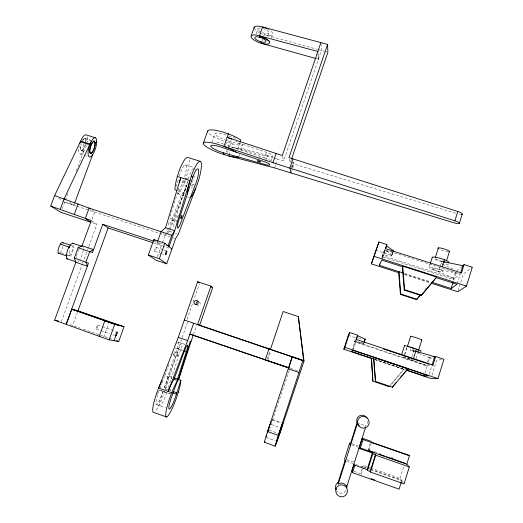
<?xml version="1.0" encoding="UTF-8"?>
<svg xmlns="http://www.w3.org/2000/svg" width="523" height="523" viewBox="0 0 523 523"><rect width="100%" height="100%" fill="white"/><g stroke="black" fill="none" stroke-linecap="round" stroke-linejoin="round"><path stroke-width="0.39" stroke-dasharray="2.62 1.96" d="M76.123 257.885L76.338 256.59M400.781 481.5L401.259 479.957L400.108 478.342L372.428 468.588M401.259 482.186L401.736 480.637L371.99 470.151M427.487 362.171L428.853 357.784L432.554 357.091M384.712 249.497L382.019 256.61L453.166 279.459L455.598 271.62M424.983 372.997L427.239 365.734L410.967 359.667M428.383 362.04L429.756 357.614L417.955 353.143M453.801 280.125L456.063 272.849M429.193 374.337L431.782 365.963M457.298 283.571L460.279 273.934L453.166 279.459M400.108 478.342L403.887 466.117M431.906 375.488L436.581 360.367L443.197 359.366M458.03 290.997L463.267 274.072L472.289 267.227M411.902 356.679L414.17 349.416M393.505 250.798L391.616 255.963L382.49 255.557L454.271 278.602L438.522 271.62L439.882 267.26M440.111 266.534L441.641 261.637L443.733 262.16M430.089 264.22L429.115 267.318A8.728 1.281 17.1 0 1 440.569 269.672L441.177 269.907L441.87 267.691M416.047 358.451L417.694 353.182M404.514 354.64L406.835 347.265M404.848 354.672L407.162 347.279M415.615 352.11L410.15 350.181L410.797 348.128M414.209 350.841A6.086 0.34 18.2 0 0 412.732 350.332L413.163 348.946M362.014 469.098L360.595 473.616L354.149 471.334M362.249 468.347L363.197 465.339L368.578 467.235M368.852 450.565L368.218 449.414L370.101 443.439M361.354 474.387L363.76 466.745L363.197 465.339M369.094 449.806L371.48 442.216M364.819 427.278L365.309 425.735L366.048 425.232A5.76 5.609 61 0 0 367.885 421.303M353.215 348.815L355.869 340.565M382.47 257.898L385.059 249.857L459.508 273.686M353.149 350.456L356.294 340.702M382.418 259.493L385.477 249.994M391.616 255.963L392.675 252.642M392.982 252.06L391.917 255.394L383.745 252.772M179.304 176.205L180.219 173.375A11.643 2.608 -72.6 0 1 185.946 165.157A11.643 2.608 -72.6 0 1 183.985 178.572M188.332 179.082L189.248 176.251A11.663 2.491 -72.5 0 1 192.163 169.831M164.706 391.054L164.229 392.525A20.704 3.432 -70.1 0 1 154.991 411.555M165.176 389.576L181.448 339.878M429.631 365.466L426.356 365.832L354.587 341.8L355.653 338.499M351.848 350.75L355.686 338.826M381.764 257.813L383.751 251.655L392.891 251.981M187.94 180.572L175.068 219.908A6.224 1.34 -71.9 0 0 174.401 226.897M177.859 342.179A6.472 1.085 -70.6 0 1 177.16 348.344L164.098 388.328L167.621 389.563L180.683 349.56A6.472 1.059 -70.6 0 0 181.749 343.251A6.472 1.059 -70.6 0 0 178.572 349.168L163.581 389.936M175.905 186.888L178.663 178.461M169.982 216.542L178.317 190.79A19.469 4.289 -72.6 0 1 178.565 187.829M267.331 358.791L270.169 350.279M267.894 359.798L270.685 351.423M269.417 429.363L289.467 369.853M290.5 162.176L291.285 159.875M291.089 167.635L293.135 161.614M291.893 167.393L293.671 162.156L294.096 164.137L292.834 167.844M292.272 167.197L293.789 162.718M291.579 171.551L292.586 168.583M274.575 167.922L275.588 164.967M275.837 164.229L277.608 159.051L283.695 160.927L321.403 50.437L321.03 44.089M265.671 160.979L267.554 155.508A6.198 1.327 19.1 0 0 272.901 155.749A6.198 1.327 19.1 0 0 266.54 152.389L239.469 143.243A19.423 4.112 19.7 0 0 236.069 141.256M271.176 160.914L272.829 156.102M193.517 334.426L196.668 325.299M270.685 160.823A6.204 1.288 19.1 0 0 264.631 157.933L266.54 152.389M187.057 319.363L199.361 283.937M182.22 337.57L187.822 321.416M228.982 155.22L230.251 151.598M273.66 158.038L231.767 147.257L232.912 143.975A19.416 4.184 19.7 0 0 242.79 144.989L240.815 150.964M271.365 38.055L272.633 34.42M237.769 148.944L239.697 143.413M238.933 156.37L239.632 154.35M226.413 142.655L225.635 144.884L264.631 157.933M262.01 41.127L262.768 38.964M263.775 36.08L264.285 34.636L317.494 49.358M226.309 152.134L227.113 150.153M228.126 147.251L230.159 141.445L242.914 144.93M267.763 36.29L269.044 32.642L268.855 32.027A5.923 2.02 20.4 0 0 263.422 28.687M227.577 152.409L228.041 151.062M229.551 146.76L231.329 141.681M211.959 142.374L215.071 133.561M256.054 34.145L258.022 28.549M157.462 256.603L162.182 243.306M162.444 242.567L165.065 235.18L166.778 232.82M157.711 242.626L156.024 247.372A2.092 0.477 -71.4 0 1 155.318 250.582A2.092 0.477 -71.4 0 1 154.631 250.059A2.092 0.477 -71.4 0 1 156.024 247.372L162.934 249.661M103.776 337.224L108.673 323.574M77.443 312.296L72.632 325.509L70.376 324.731M61.335 321.599L82.353 264.108M82.634 263.344L87.4 250.308M87.674 249.543L88.518 247.242M88.799 246.477L96.925 224.249L91.93 220.948M92.1 219.379L94.774 212.09L92.257 210.318M159.973 388.667L161.921 383.392M162.202 382.633L164.425 376.606M168.877 364.531L164.706 375.847L171.923 378.371M62.224 208.723L67.774 193.811M74.429 203.695L73.861 205.225L68.003 201.277M162.999 391.302L161.862 394.375A12.395 2.007 -70.1 0 0 160.169 405.796A12.395 2.007 -70.1 0 0 166.785 392.4M76.306 170.923L83.419 151.86L84.948 152.343M163.268 391.165A12.389 2.053 -70.1 0 1 156.599 404.527A12.389 2.053 -70.1 0 1 158.253 393.1L159.391 390.034L170.23 393.845M168.328 222.55A6.217 1.379 -71.9 0 0 169.073 224.975A6.217 1.379 -71.9 0 0 171.649 220.261L181.52 194.778A19.469 4.289 -72.6 0 0 186.796 185.77L183.102 184.586M184.129 195.739L178.029 193.778L182.939 181.252A11.643 2.608 -72.6 0 0 183.475 179.945M185.207 180.252L183.475 184.704A19.462 4.367 -72.6 0 1 178.16 193.7L178.029 193.778M168.805 229.715L186.796 185.77L169.426 231.31L167.791 232.761M382.019 256.61L385.059 249.857L392.217 254.812M167.21 232.232L168.498 230.46M354.587 341.8L355.45 340.669L363.694 343.428M390.661 384.784L403.959 369.133L389.916 386.079M424.663 289.853L425.676 288.631M363.864 343.271L363.524 343.585L354.829 341.493L427.239 365.734M167.242 233.245L165.065 235.18L163.091 233.474M456.729 270.692L461.619 266.665M177.225 356.313L178.343 353.077L174.793 351.855L173.943 353.424L173.675 355.084L177.225 356.313L178.343 353.077M173.675 355.084L174.793 351.855M156.678 393.25L158.253 393.1M441.177 269.907L459.482 273.771M358.49 338.041L361.661 338.773M404.148 356.889L404.848 357.046M441.02 263.631L443.112 264.154M274.451 158.24L277.608 159.051M227.427 140.694L230.159 141.445M414.281 360.504L405.142 357.51M318.272 49.574L324.28 51.274M232.912 143.975L228.388 142.727A19.416 4.184 19.7 0 1 227.054 142.302M316.062 58.556L318.409 59.21L318.089 54.569M267.554 155.508L241.633 148.316A19.423 4.112 19.7 0 1 231.767 147.257M324.999 51.476L327.163 52.104M412.732 350.332L414.242 350.77M441.641 261.637L439.49 260.997A8.714 1.379 17 0 1 433.985 258.82M455.664 213.227L292.553 163.66M185.364 164.856L193.556 167.452M93.362 140.223L94.709 140.654M85.046 138.307L91.211 140.269M84.929 138.693L91.094 140.654M185.325 178.121L187.58 178.84M182.939 181.252L188.077 182.9M194.464 184.939L191.751 184.07A11.663 2.491 -72.5 0 0 192.542 182.069M182.396 182.416L187.541 184.063M191.209 185.234L193.249 185.887M81.405 150.225L85.262 151.454M81.294 150.611L85.144 151.84M191.189 187.175L192.654 187.639M80.235 154.069L83.314 155.056M84.085 155.298L87.936 156.534M375.762 250.334L383.261 252.74M178.33 191.058L185.312 193.301M187.548 196.838L189.594 197.498M404.371 273.405L430.481 281.832M404.782 274.13L430.775 282.518M404.56 274.588L430.024 282.806M170.178 218.313L177.84 220.811M171.649 220.261L177.16 222.059M171.642 232.035L169.426 231.31L167.321 229.381M175.342 233.245L176.82 233.729M62.544 200.806L64.525 202.12L73.743 205.147M76.188 205.99L64.525 202.12M76.959 206.245L170.315 236.906M408.607 358.163L410.124 358.66M173.322 237.893L174.819 238.383M154.226 241.293L163.457 244.333M153.67 242.979L168.909 248.007M92.506 222.785L96.925 224.249M163.706 249.916L166.778 250.929M154.625 251.302L161.542 253.596M162.307 253.851L163.843 254.355M428.853 357.784L432.717 359.079M228.76 135.973L235.572 138.249M348.305 335.308L355.869 337.832M60.93 252.766L66.754 254.727M67.48 254.969L69.664 255.708L69.304 249.294M374.448 359.203L405.508 369.65M374.298 359.314L403.599 369.166M375.442 359.831L405.521 369.951M223.602 144.113L221.34 143.341A11.637 2.386 19.7 0 0 214.646 141.89M290.625 368.414L297.463 370.755M178.206 342.035L185.332 344.487M177.16 348.344L182.815 350.292M174.996 347.939L182.174 350.41M97.768 325.09L101.508 326.378M102.26 326.64L115.733 331.288M96.324 329.098L100.07 330.392M100.821 330.647L109.804 333.759M112.798 334.792L114.295 335.308M357.032 422.865L365.309 425.735M74.168 326.045L80.32 328.176M83.392 329.242L112.595 339.355M171.688 377.096L168.184 376.05A20.704 3.432 -70.1 0 1 165.817 387.602L171.89 389.733M351.992 443.739L358.111 445.884M368.218 449.414L371.284 450.486M374.357 451.565L380.502 453.709M391.25 457.468L393.551 458.272M351.691 444.942L358.477 447.315M272.169 419.361L281.276 422.545M272.614 420.165L280.988 423.1M271.306 424.532L279.661 427.461M168.38 389.831L171.439 390.903M159.352 390.145L170.191 393.956M269.155 430.141L278.151 433.305M346.952 459.619L353.842 462.044M369.349 467.51L371.657 468.32M363.76 466.745L366.819 467.824M367.584 468.092L369.879 468.902M370.644 469.17L401.259 479.957M346.533 461.175L353.332 463.574M355.973 464.502L365.891 468M266.2 437.437L275.32 440.66M156.482 404.567L165.765 407.855M361.047 342.009L363.158 342.957M442.445 264.272L453.872 269.404M403.887 356.954L404.338 357.176M58.583 198.191L61.884 200.374M157.299 242.306L161.391 245.522M401.736 480.637L404.063 483.906M282.498 156.312L283.695 160.927M289.35 159.136L290.239 162.947M73.789 245.215L73.815 245.398A8.316 2.628 -70.4 0 1 69.454 257.78M83.111 247.359L83.262 248.386M317.912 52.28L318.285 59.583M83.007 139.667L83.013 139.968A6.028 2.053 -72.9 0 1 85.739 142.079M83.15 144.034L83.327 149.212M345.945 490.659A5.871 5.661 69.3 0 1 336.943 491.175M460.26 214.293A5.387 1.138 16.3 0 1 459.089 214.123M267.397 28.843A9.885 3.373 20.4 0 1 272.052 34.976A9.885 3.373 20.4 0 1 260.121 33.073M259.565 32.805A9.885 3.373 20.4 0 1 254.714 29.262M176.826 343.657A6.472 1.085 -70.6 0 1 177.389 342.735M199.315 301.941A2.099 2.059 -57.3 0 1 197.459 305.667M223.7 141.138A19.416 4.184 19.7 0 1 208.18 132.528M226.727 140.471A11.617 2.504 19.7 0 1 214.999 133.849A11.617 2.504 19.7 0 1 226.649 135.156M269.044 32.642A5.923 2.02 20.4 0 1 262.023 32.446M260.676 31.798A5.923 2.02 20.4 0 1 258.055 29.667L257.846 29.046A5.923 2.02 20.4 0 1 260.611 28.072M85.517 143.518A6.028 2.053 -72.9 0 1 81.666 150.245A6.028 2.053 -72.9 0 1 81.183 143.897M62.989 246.385A5.72 1.87 -70.4 0 1 62.629 247.778L62.132 249.177A5.72 1.87 -70.4 0 1 60.197 252.524M71.233 245.875A5.733 1.811 -70.4 0 1 71.573 252.354A5.733 1.811 -70.4 0 1 67.559 255.054M82.274 140.844A6.433 2.19 -72.9 0 1 85.04 138.307A6.433 2.19 -72.9 0 1 85.916 141.923M85.256 145.054A6.433 2.19 -72.9 0 1 81.372 150.624A6.433 2.19 -72.9 0 1 80.888 144.4M87.328 136.647A10.048 3.419 -72.9 0 1 87.217 142.079M86.419 145.387A10.048 3.419 -72.9 0 1 80.66 154.095A10.048 3.419 -72.9 0 1 79.189 146.061M83.216 250.157A8.329 2.537 -70.5 0 1 79.882 259.656M78.934 260.964A8.329 2.537 -70.5 0 1 78.025 261.827M76.489 255.917A8.329 2.537 -70.5 0 1 77.339 253.145M77.875 251.798A8.329 2.537 -70.5 0 1 79.418 248.843M195.19 169.079A11.663 2.491 -72.5 0 1 195.242 170.158M194.458 175.682A11.663 2.491 -72.5 0 1 192.791 181.376M192.516 169.289A11.663 2.491 -72.5 0 1 193.497 168.118M189.097 159.783A19.462 4.367 -72.6 0 1 185.436 179.592M259.519 157.377A1.634 0.34 19.2 0 1 260.317 157.626M178.493 215.038A1.641 0.353 -72 0 1 178.323 215.803M177.885 216.934A1.641 0.353 -72 0 1 177.31 217.261A1.641 0.353 -72 0 1 177.742 215.358A1.641 0.353 -72 0 1 178.461 214.378M448.237 251.825A5.995 1.013 16.8 0 1 439.15 249.164M442.746 261.461A6.001 0.948 17 0 1 434.861 258.342M448.218 264.187A8.721 1.36 17 0 1 443.766 264.298M438.522 271.62A8.728 1.281 17.1 0 1 429.128 267.305M414.549 351.613A6.086 0.34 18.2 0 1 410.15 350.181M410.248 359.432A8.845 0.412 18.3 0 1 403.161 356.941M96.918 328.594A2.131 0.549 -69.7 0 0 97.886 325.188A2.131 0.549 -69.7 0 0 96.337 327.496A2.131 0.549 -69.7 0 0 96.918 328.594M433.894 269.646A6.014 0.883 17.1 0 0 443.105 271.803A6.014 0.883 17.1 0 0 435.201 268.456A6.014 0.883 17.1 0 0 433.894 269.646"/><path stroke-width="0.78" d="M266.259 436.783L266.508 435.822M193.66 323.214L187.646 340.584L168.118 391.426A20.73 3.216 -70.2 0 1 173.956 379.319L177.663 380.378L171.269 397.683A12.415 1.876 -70.3 0 0 169.615 408.986A12.415 1.876 -70.3 0 0 176.408 394.152L180.86 380.299L173.819 377.841M157.567 241.548L161.064 231.715L165.562 227.76L180.775 177.617A19.469 4.289 -72.6 0 0 179.513 182.514M401.259 482.186L399.108 489.155L352.541 472.681L351.999 470.576L353.894 464.568M406.802 464.228L409.417 455.762L408.888 455.252L371.48 442.216L370.807 441.196L362.236 438.215L359.641 446.413L360.354 447.976L406.802 464.228L409.287 466.974L404.063 483.906L370.441 472.04L370.173 471.439L375.416 454.722L372.775 453.801L372.337 453.049L358.928 448.355M406.293 370.212L430.972 378.515L437.96 378.632L443.929 359.255L435.666 356.503L433.253 356.961M431.567 283.303L457.795 291.769L466.477 286.088L472.289 267.227L464.104 264.618L462.842 265.658L460.515 273.183M178.284 379.966L190.254 341.258L191.078 341.467L193.249 335.184L288.944 367.904M406.279 369.911L424.081 375.9L424.532 374.448M432.018 282.328L451.199 288.513L453.088 282.413M415.759 351.214L434.652 356.693L432.018 365.198L433.005 365.087L435.666 356.503M464.104 264.618L461.515 272.973L385.588 248.686L386.915 244.561L378.92 242.012L371.389 263.88L399.16 272.843M413.386 358.804L416.413 349.129M442.098 266.952L444.354 259.741M418.57 350.364L421.793 340.042M446.492 260.944L449.394 251.661M459.364 223.36A5.393 1.085 16.4 0 0 454.879 220.83L272.954 162.712L219.065 144.708A19.449 3.916 19.7 0 0 203.506 144.08A19.449 3.916 19.7 0 0 224.197 154.671L274.575 167.922L453.559 222.7A5.393 1.085 16.4 0 0 459.364 223.36L462.26 214.064M401.69 354.516L404.475 345.664M430.331 263.448L432.279 257.257M370.173 471.439L367.532 470.504L367.139 469.582L372.337 453.049M367.532 470.504L372.775 453.801M407.397 346.54L410.633 336.23M435.221 257.937L438.379 247.889M370.441 472.04L375.723 455.219L375.416 454.722M454.879 220.83L457.802 211.495L288.997 157.606L327.568 44.403L262.585 26.974L259.48 35.806L259.846 37.349M352.541 472.681L354.967 464.999M360.354 447.976L363.001 439.588L362.236 438.215M365.616 427.206L346.697 486.991L346.501 486.416A5.956 5.746 69.3 0 0 338.741 483.651L338.25 483.984L338.1 482.428L345.023 460.645M350.181 444.419L357.032 422.865L356.732 422.002A5.76 5.609 61 0 1 367.264 418.393M338.25 483.984L357.457 423.538L357.032 422.865M356.333 339.113L357.235 336.315M385.281 249.177L386.915 244.561M371.585 358.536L343.82 349.194L348.305 335.308L349.671 332.543L357.739 335.236L356.372 339.466L433.005 365.087M364.178 341.545L364.616 340.185M364.354 341.375L365.008 339.329M364.086 342.585L365.185 339.146L357.457 335.622L357.739 335.236M176.957 190.614L174.885 189.692A19.462 4.367 -72.6 0 1 177.317 176.513L178.912 171.577A19.462 4.367 -72.6 0 1 187.541 157.351L199.943 161.261M171.91 249L164.85 243.221L153.867 239.599L148.369 255.021L156.148 260.291L166.687 263.795L175.571 238.632L178.304 234.212L197.302 184.116A19.495 4.092 -72.5 0 0 200.812 161.757A19.495 4.092 -72.5 0 0 191.529 175.591L174.649 230.735L169.027 246.634M192.726 177.362L178.539 221.039A6.224 1.314 -71.9 0 0 177.5 227.943A6.224 1.314 -71.9 0 0 180.592 223.177L195.144 185.155A11.669 2.445 -72.5 0 0 198.479 169.491A11.669 2.445 -72.5 0 0 192.726 177.362L191.529 175.591M180.86 380.299L180.873 380.476A20.743 3.138 -70.3 0 1 178.389 392.015L176.794 396.944A20.743 3.138 -70.3 0 1 166.536 417.014A20.743 3.138 -70.3 0 1 169.818 397.879L171.727 392.695A20.743 3.138 -70.3 0 1 177.526 380.561L177.663 380.378M343.82 349.194L344.886 347.35L349.671 332.543M371.389 263.88L378.92 242.012M402.834 272.914L379.345 265.338L379.829 263.827M267.371 432.959L268.508 429.527M174.1 379.129L184.338 351.155A6.479 1.02 -70.7 0 1 187.469 345.219A6.479 1.02 -70.7 0 1 186.371 351.515L177.382 379.26M178.461 380.012L191.078 341.467M292.873 356.941L302.935 360.314L278.36 435.365L267.58 431.567L292.239 356.679L304.02 361.066L279.655 433.829M281.178 427.991L276.844 441.196L282.793 423.081L282.512 423.63A12.173 0.373 -71.7 0 0 276.098 442.504A12.173 0.373 -71.7 0 0 277.935 438.934A12.173 0.373 -71.7 0 0 282.793 423.081M199.256 325.306L270.43 349.508L283.113 311.505L298.326 316.585L304.02 361.066M289.154 368.087L288.742 367.944L292.239 356.679M291.546 159.103L327.882 52.307L327.568 44.403M292.952 158.822L289.853 167.935L291.076 173.035M320.939 42.5L282.302 155.547L227.132 137.333A19.423 4.112 19.7 0 1 231.852 139.242M272.954 162.712L276.066 153.631M166.615 416.994L153.749 412.425A20.704 3.432 -70.1 0 1 156.678 393.25L178.297 337.374L197.648 281.72L210.932 286.153L212.717 287.532L199.596 325.352L197.602 324.548L210.932 286.153M240.168 142.06L240.652 139.85A19.416 4.184 19.7 0 0 228.329 133.914L223.445 132.26A19.416 4.184 19.7 0 0 207.866 132.038M228.466 133.528L223.962 146.368A19.449 3.916 19.7 0 1 236.344 152.213L236.566 152.383M251.145 36.015L254.23 27.268M166.687 263.795L159.371 258.676L164.85 243.221M203.414 143.054L207.742 130.842M165.562 227.76L174.649 230.735L171.825 235.245L168.073 245.856L166.536 245.346M114.053 340.702L115.792 335.825M95.356 137.784L86.099 134.849A10.048 3.419 -72.9 0 0 80.725 141.033L54.627 195.569L50.711 206.055L91.303 220.536L82.059 245.751L78.117 247.732L74.318 258.081L75.842 262.317L54.621 320.207L109.15 339.872L118.747 341.486L124.023 326.666L77.973 310.825L71.677 309.158M79.842 143.518L80.248 142.38M99.213 336.42L104.77 320.939L118.956 325.417M109.15 339.872L114.7 324.365L124.023 326.666M66.186 324.221L88.452 263.18L74.318 258.081M66.316 324.247L71.808 309.191L109.215 322.057M153.461 241.038L102.763 224.315L92.453 252.589L78.117 247.732M77.973 310.825L108.117 227.936L102.763 224.315M74.273 214.417L78.136 203.963M60.289 209.167L64.179 198.701L91.113 141.759A10.061 3.315 -72.9 0 1 96.716 141.929A10.061 3.315 -72.9 0 1 90.701 156.75A10.061 3.315 -72.9 0 1 89.191 146.499L90.067 144.008L80.725 141.033L80.45 141.811L89.793 144.786L91.113 141.759M74.711 202.931L92.591 154.788M379.345 265.338L381.764 260.088L402.35 266.71L404.22 290.088L421.152 295.593L436.685 277.098L402.717 266.174L402.35 266.71M393.198 251.393L393.505 250.798L386.373 245.777M63.067 243.156A5.72 1.87 -70.4 0 0 60.38 244.143L58.602 248.033A5.72 1.87 -70.4 0 0 59.55 253.106M95.179 143.485L96.722 141.288M396.427 382.267L392.361 387.183L408.012 368.722L352.731 350.318L351.6 351.521L373.69 358.948M400.5 377.358L402.024 375.521M403.037 374.291L408.012 368.722M400.422 294.397L400.762 294.011L398.997 271.672L398.663 272.156L400.422 294.397L416.511 299.64L420.074 295.358M416.511 299.64L420.505 294.979M421.152 295.593L435.639 278.21M404.22 290.088L404.593 289.664L402.717 266.174M364.832 339.505L365.185 339.146M436.685 277.098L436.156 277.589L457.063 284.316L451.199 288.513M338.1 482.428L337.361 482.938A5.871 5.661 69.3 0 0 336.099 489.901M190.274 197.714L190.405 197.635A19.495 4.092 -72.5 0 0 195.582 188.581M238.697 157.044L238.573 157.103A19.449 3.916 19.7 0 1 228.728 155.939M82.078 246.392L72.54 243.208L70.801 244.339L68.866 247.307A8.316 2.628 -70.4 0 0 66.728 253.361L66.434 255.257A8.316 2.628 -70.4 0 0 67.055 258.78L67.715 258.97M424.081 375.9L428.723 375.86L407.613 368.767M372.886 381.149L371.422 358.19L372.886 381.149L389.112 386.654M373.5 357.301L375.501 381.404L373.729 357.202M443.72 261.775L462.842 265.658M54.621 320.207L58.354 320.978M317.873 51.47L259.48 35.806L268.75 40.787M315.277 58.341L261.252 43.285L260.899 41.801M223.203 152.742L264.501 164.379A6.204 1.262 19.1 0 0 269.835 164.693A6.204 1.262 19.1 0 0 263.442 161.378L220.131 146.78A11.643 2.34 19.7 0 0 210.808 146.401A11.643 2.34 19.7 0 0 223.203 152.742L224.197 154.671M426.735 363.622L429.004 364.296M193.249 335.184L189.875 334.151L288.742 367.944M177.317 176.513L189.934 180.533A19.495 4.092 -72.5 0 0 187.384 193.706L187.397 193.968M374.259 256.433L466.477 286.088M404.593 289.664L421.61 295.194M400.762 294.011L416.923 299.28M54.627 195.569L89.106 208.102L171.825 235.245M108.117 227.936L152.899 242.724M148.369 255.021L159.371 258.676M211.174 287.022L212.717 287.532M82.059 245.751L93.545 249.589L89.727 251.615L85.935 261.99L87.348 266.194L75.842 262.317M383.49 348.972L425.859 363.139M62.289 242.482L70.33 245.169M60.38 244.143L69.186 247.091M344.886 347.35L437.96 378.632M374.259 357.555L406.855 368.512M58.504 253.184L66.545 255.891M66.669 258.65L75.861 261.742M375.272 381.378L392.681 387.236M184.325 320.037L292.462 356.804M271.182 349.763L303.693 360.85L298.326 316.585M289.088 367.891L265.259 359.929L268.979 348.815L270.43 349.508M288.212 368.774L298.947 372.454M178.297 337.374L187.646 340.584M114.7 324.365L71.808 309.191M184.233 350.783L186.371 351.515M116.439 340.689L118.747 341.486M363.001 439.588L409.417 455.762M368.852 450.565L374.2 452.434M379.554 454.304L384.902 456.174M386.425 456.71L405.528 463.391M375.723 455.219L409.287 466.974M178.389 392.015L178.781 392.152M173.728 391.707L176.787 392.78M172.59 392.806L176.408 394.152M171.727 392.695L158.606 388.086A20.704 3.432 -70.1 0 1 160.659 383.274M353.705 464.849L367.139 469.582M371.069 478.669L374.899 480.029M264.573 442.366L275.222 446.139M72.54 243.208L73.187 243.437M415.138 350.992L417.093 351.691A8.832 0.497 18.2 0 1 418.694 352.312M443.118 261.533L445.021 262.291M50.711 206.055L60.877 212.345L91.028 222.301L85.269 218.549L89.106 208.102L90.368 208.991M64.179 198.701L65.453 199.557M197.648 281.72L199.132 282.806M153.867 239.599L155.011 240.502M357.457 423.538L357.654 424.101A5.845 5.694 61 0 0 359.647 426.369M350.508 445.406L349.697 442.942L344.65 458.808L345.278 461.874M346.697 486.991L346.429 485.39L346.729 486.272A5.871 5.661 69.3 0 1 346.854 487.802M69.167 246.784L69.232 247.922M264.913 441.778A12.153 0.523 -71.5 0 1 265.789 437.228A12.153 0.523 -71.5 0 1 270.528 423.153M270.803 422.434A12.153 0.523 -71.5 0 1 271.293 421.192M457.802 211.495A5.387 1.138 16.3 0 1 461.92 213.358A5.387 1.138 16.3 0 1 461.221 214.345M254.158 28.177A9.885 3.373 20.4 0 1 266.835 28.569M161.006 382.535A20.704 3.432 -70.1 0 1 162.025 380.437M196.282 304.621A2.099 2.059 -57.3 0 1 198.302 301.601M448.257 262.729A8.714 1.379 17 0 0 445.655 260.258L443.752 259.506A8.714 1.379 17 0 0 435.443 257.231A8.714 1.379 17 0 0 432.305 257.643M438.006 248.327A5.995 1.013 16.8 0 1 444.458 249.02A5.995 1.013 16.8 0 1 448.995 251.811M420.662 351.195A8.832 0.516 18.2 0 0 417.74 349.606L415.792 348.906A8.832 0.516 18.2 0 0 407.482 346.278A8.832 0.516 18.2 0 0 404.567 345.84M408.103 346.684A6.086 0.353 18.2 0 1 409.13 346.952M410.411 347.318A6.086 0.353 18.2 0 1 414.863 348.763M416.197 349.246A6.086 0.353 18.2 0 1 417.302 349.671M418.099 350.018A6.086 0.353 18.2 0 1 418.531 350.253M410.797 336.622A6.073 0.425 18 0 1 415.883 337.636A6.073 0.425 18 0 1 421.44 340.042M260.075 161.927L259.781 161.895A1.634 0.333 19.2 0 1 258.238 161.417L257.898 161.254A1.634 0.333 19.2 0 1 257.682 160.692A1.634 0.333 19.2 0 1 259.866 161.365A1.634 0.333 19.2 0 1 260.075 161.927M260.336 37.479L258.878 37.087A5.93 1.961 20.3 0 0 254.773 37.787L254.982 38.388A5.93 1.961 20.3 0 0 260.415 41.663L261.853 42.062A5.93 1.961 20.3 0 0 265.978 41.389L265.789 40.794A5.93 1.961 20.3 0 0 260.336 37.479M269.175 41.225L268.044 40.055A9.898 3.275 20.3 0 0 252.289 35.185A9.898 3.275 20.3 0 0 259.545 42.736A9.898 3.275 20.3 0 0 269.175 41.225M336.008 488.842A6.06 5.838 69.4 0 0 342.813 496.765A6.06 5.838 69.4 0 0 345.945 486.906A6.06 5.838 69.4 0 0 336.008 488.842M357.503 421.878A5.936 5.786 61 0 0 365.989 427.592A5.936 5.786 61 0 0 366.46 417.387A5.936 5.786 61 0 0 357.503 421.878M197.047 304.445A2.131 2.092 -56.9 0 0 197.321 300.784A2.131 2.092 -56.9 0 0 194.04 302.431A2.131 2.092 -56.9 0 0 197.047 304.445M92.493 151.892A6.034 1.987 -72.9 0 0 94.611 141.981A6.034 1.987 -72.9 0 0 90.106 148.336A6.034 1.987 -72.9 0 0 92.493 151.892M166.053 254.132A2.092 0.451 -71.4 0 0 166.778 250.929A2.092 0.451 -71.4 0 0 165.405 253.629A2.092 0.451 -71.4 0 0 166.053 254.132M116.354 335.315A2.138 0.503 -69.9 0 0 117.335 331.902A2.138 0.503 -69.9 0 0 115.844 334.236A2.138 0.503 -69.9 0 0 116.354 335.315M92.493 152.193A6.439 2.125 -72.9 0 0 94.761 141.622A6.439 2.125 -72.9 0 0 89.949 148.395A6.439 2.125 -72.9 0 0 92.493 152.193M181.324 218.058A1.641 0.346 -72 0 0 181.906 215.496A1.641 0.346 -72 0 0 180.86 217.548A1.641 0.346 -72 0 0 181.324 218.058"/></g></svg>
